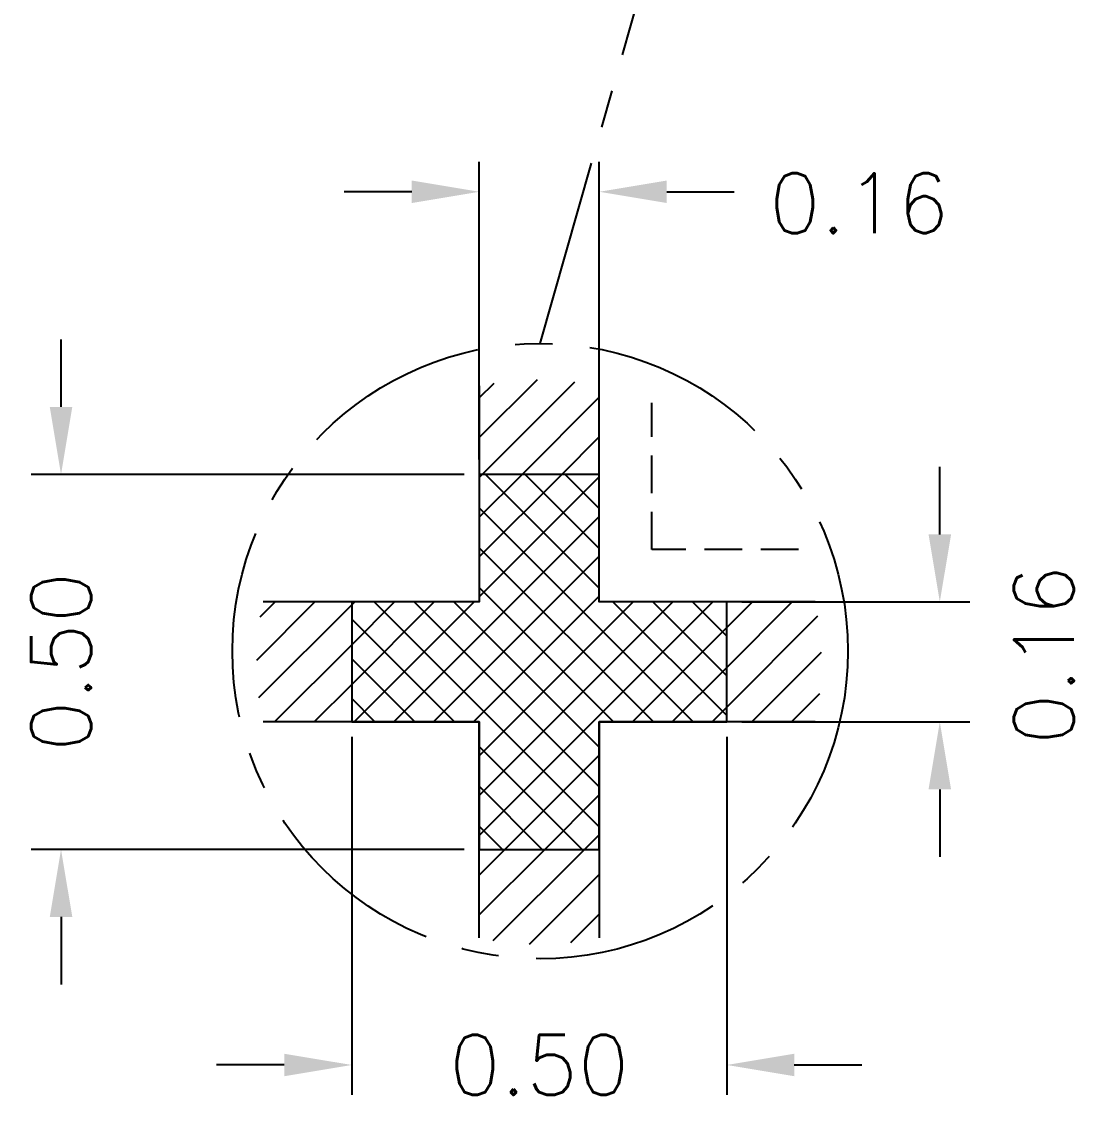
# Model space of a CAD drawing. Extents: x 227 to 481, y -322 to -150.
# Drawn here: x 227.26 to 262.64, y -322.37 to -286.28 of the extents above; entities that cross this region are included whole.
import ezdxf

# ---------------------------------------------------------------- set-up
doc = ezdxf.new("R2010")
doc.units = 0
doc.header["$LTSCALE"] = 5
doc.header["$MEASUREMENT"] = 0
doc.linetypes.add('CENTER', pattern=[2, 1.25, -0.25, 0.25, -0.25])
doc.linetypes.add('HIDDEN', pattern=[0.375, 0.25, -0.125])
doc.layers.get('0').update_dxf_attribs({"linetype": 'CONTINUOUS'})
doc.layers.get('DEFPOINTS').update_dxf_attribs({"linetype": 'CONTINUOUS'})
for name, color, linetype in [('CENTER', 1, 'CENTER'), ('DIM', 3, 'CONTINUOUS'), ('Full-metal', 254, 'CONTINUOUS'), ('HIDDEN', 6, 'HIDDEN'), ('Layer1', 4, 'CONTINUOUS')]:
    doc.layers.add(name, color=color, linetype=linetype)
doc.styles.add('ROMANS', font='romans.shx', dxfattribs={"height": 2})
doc.dimstyles.new('DETAIL-Z', dxfattribs={"dimscale": 25, "dimtxt": 0.08, "dimasz": 0.09, "dimexe": 0.04, "dimexo": 0.02, "dimgap": 0.04, "dimtad": 0, "dimdec": 3, "dimlfac": 0.02, "dimzin": 0, "dimdsep": 46, "dimtxsty": 'ROMANS', "dimcen": 0.04, "dimadec": 0, "dimazin": 0, "dimtfac": 1, "dimtdec": 3, "dimtofl": 0, "dimtmove": 2, "dimatfit": 3, "dimfxl": 1, "dimtolj": 1, "dimtzin": 0, "dimarcsym": 0})

# ---------------------------------------------------------------- blocks, each defined once
blk = doc.blocks.new('*D49')
at = {"layer": 'DEFPOINTS', "color": 0, "transparency": 16777216}
for p in [(441.216, 152.276), (437.216, 142.855), (441.216, 142.855)]:
    blk.add_point(p, dxfattribs=at)
at = {"layer": 'DIM', "color": 0, "lineweight": -2, "transparency": 16777216}
for p, q in [((437.216, 143.355), (437.216, 153.276)), ((441.216, 143.355), (441.216, 153.276)), ((434.966, 152.276), (432.716, 152.276)), ((443.466, 152.276), (445.716, 152.276))]:
    blk.add_line(p, q, dxfattribs=at)
at = {"layer": 'DIM', "color": 0, "transparency": 16777216}
for points in [[(434.966, 152.651), (434.966, 151.901), (437.216, 152.276)], [(443.466, 152.651), (443.466, 151.901), (441.216, 152.276)]]:
    blk.add_solid(points, dxfattribs=at)
at = {"layer": 'DIM', "color": 0, "transparency": 16777216, "insert": (449.875, 151.891), "char_height": 2, "attachment_point": 5, "style": 'ROMANS'}
blk.add_mtext('\\A1;0.16', dxfattribs=at)
blk = doc.blocks.new('*D50')
at = {"layer": 'DEFPOINTS', "color": 0, "transparency": 16777216}
for p in [(437.216, 142.855), (423.279, 130.355), (437.216, 130.355)]:
    blk.add_point(p, dxfattribs=at)
at = {"layer": 'DIM', "color": 0, "lineweight": -2, "transparency": 16777216}
for p, q in [((423.279, 145.105), (423.279, 147.355)), ((436.716, 142.855), (422.279, 142.855)), ((436.716, 130.355), (422.279, 130.355)), ((423.279, 128.105), (423.279, 125.855))]:
    blk.add_line(p, q, dxfattribs=at)
at = {"layer": 'DIM', "color": 0, "transparency": 16777216}
for points in [[(422.904, 145.105), (423.654, 145.105), (423.279, 142.855)], [(422.904, 128.105), (423.654, 128.105), (423.279, 130.355)]]:
    blk.add_solid(points, dxfattribs=at)
at = {"layer": 'DIM', "color": 0, "transparency": 16777216, "insert": (423.279, 136.605), "char_height": 2, "attachment_point": 5, "rotation": 90, "style": 'ROMANS'}
blk.add_mtext('\\A1;0.50', dxfattribs=at)
blk = doc.blocks.new('*D51')
at = {"layer": 'DEFPOINTS', "color": 0, "transparency": 16777216}
for p in [(445.466, 138.605), (445.466, 134.605), (452.568, 134.605)]:
    blk.add_point(p, dxfattribs=at)
at = {"layer": 'DIM', "color": 0, "lineweight": -2, "transparency": 16777216}
for p, q in [((452.568, 140.855), (452.568, 143.105)), ((445.966, 138.605), (453.568, 138.605)), ((445.966, 134.605), (453.568, 134.605)), ((452.568, 132.355), (452.568, 130.105))]:
    blk.add_line(p, q, dxfattribs=at)
at = {"layer": 'DIM', "color": 0, "transparency": 16777216}
for points in [[(452.193, 140.855), (452.943, 140.855), (452.568, 138.605)], [(452.193, 132.355), (452.943, 132.355), (452.568, 134.605)]]:
    blk.add_solid(points, dxfattribs=at)
at = {"layer": 'DIM', "color": 0, "transparency": 16777216, "insert": (456.039, 136.833), "char_height": 2, "attachment_point": 5, "rotation": 90, "style": 'ROMANS'}
blk.add_mtext('\\A1;0.16', dxfattribs=at)
blk = doc.blocks.new('*D52')
at = {"layer": 'DEFPOINTS', "color": 0, "transparency": 16777216}
for p in [(432.966, 134.605), (445.466, 134.605), (445.466, 123.167)]:
    blk.add_point(p, dxfattribs=at)
at = {"layer": 'DIM', "color": 0, "lineweight": -2, "transparency": 16777216}
for p, q in [((432.966, 134.105), (432.966, 122.167)), ((445.466, 134.105), (445.466, 122.167)), ((430.716, 123.167), (428.466, 123.167)), ((447.716, 123.167), (449.966, 123.167))]:
    blk.add_line(p, q, dxfattribs=at)
at = {"layer": 'DIM', "color": 0, "transparency": 16777216}
for points in [[(430.716, 123.542), (430.716, 122.792), (432.966, 123.167)], [(447.716, 123.542), (447.716, 122.792), (445.466, 123.167)]]:
    blk.add_solid(points, dxfattribs=at)
at = {"layer": 'DIM', "color": 0, "transparency": 16777216, "insert": (439.216, 123.167), "char_height": 2, "attachment_point": 5, "style": 'ROMANS'}
blk.add_mtext('\\A1;0.50', dxfattribs=at)

msp = doc.modelspace()

# ---------------------------------------------------------------- hatches: boundary and pattern name
at = {"layer": 'Full-metal'}
h = msp.add_hatch(dxfattribs=at)
h.set_pattern_fill('ANSI37', color=256, scale=7.5, angle=90, style=0)
h.set_pattern_definition([(135, (96.818, -278.77855), (-0.6629126, -0.6629126), []), (225, (96.818, -278.77855), (0.6629126, -0.6629126), [])])
h.paths.add_polyline_path([(246.5044, -301.3706), (242.5044, -301.3706), (242.5044, -305.6206), (238.2544, -305.6206), (238.2544, -309.6206), (242.5044, -309.6206), (242.5044, -313.8706), (246.5044, -313.8706), (246.5044, -309.6206), (250.7544, -309.6206), (250.7544, -305.6206), (246.5044, -305.6206)])
at = {"layer": 'Layer1'}
h = msp.add_hatch(dxfattribs=at)
h.set_pattern_fill('ANSI31', color=256, scale=7.5, style=0)
h.set_pattern_definition([(45, (96.818, -278.77855), (-0.6629126, 0.6629126), [])])
h.paths.add_polyline_path([(246.5044, -298.4193, 0.1074258), (242.5044, -298.4193), (242.5044, -301.3706), (246.5044, -301.3706)])
h.paths.add_polyline_path([(238.2544, -305.6206), (235.3031, -305.6206, 0.0535588), (235.0882, -307.6206, 0.0535588), (235.3031, -309.6206), (238.2544, -309.6206)])
h.paths.add_polyline_path([(246.5044, -313.8706), (242.5044, -313.8706), (242.5044, -316.822, 0.1074258), (246.5044, -316.822)])
h.paths.add_polyline_path([(253.7057, -305.6206), (250.7544, -305.6206), (250.7544, -309.6206), (253.7057, -309.6206, 0.0535588), (253.9206, -307.6206, 0.0535588)])

# ---------------------------------------------------------------- linework, layer by layer
for p, q in [((242.5044, -298.4193), (242.5044, -305.6206)), ((246.5044, -305.6206), (246.5044, -298.4193)), ((242.5044, -305.6206), (235.3031, -305.6206)), ((253.7057, -305.6206), (246.5044, -305.6206)), ((242.5044, -309.6206), (235.3031, -309.6206)), ((242.5044, -316.822), (242.5044, -309.6206)), ((253.7057, -309.6206), (246.5044, -309.6206)), ((246.5044, -309.6206), (246.5044, -316.822))]:
    msp.add_line(p, q)
msp.add_lwpolyline([(250.7544, -305.6206), (246.5044, -305.6206), (246.5044, -301.3706), (242.5044, -301.3706), (242.5044, -305.6206), (238.2544, -305.6206), (238.2544, -309.6206), (242.5044, -309.6206), (242.5044, -313.8706), (246.5044, -313.8706), (246.5044, -309.6206), (250.7544, -309.6206)], close=True)
at = {"layer": 'CENTER'}
msp.add_line((244.5352, -297.0032), (256.0708, -256.5385), dxfattribs=at)
msp.add_circle((244.5352, -307.2601), 10.2569, dxfattribs=at)
at = {"layer": 'HIDDEN', "color": 6, "linetype": 'HIDDEN'}
msp.add_lwpolyline([(253.1417, -303.8706), (248.2544, -303.8706), (248.2544, -298.9834)], dxfattribs=at)

# ---------------------------------------------------------------- dimensions: what is measured, and where the dimension line sits
at = {"layer": 'DIM'}
dim = msp.add_linear_dim(base=(246.5044, -291.9497), p1=(242.5044, -301.3706), p2=(246.5044, -301.3706), text='0.16', dimstyle='DETAIL-Z', override={"dimdec": 2}, dxfattribs=at)
dim.commit()
dim.dimension.update_dxf_attribs({"geometry": '*D49', "text_midpoint": (255.1634, -292.3347), "dimtype": 128, "insert": (-194.7117, -444.2256)})
dim = msp.add_linear_dim(base=(228.5676, -313.8706), p1=(242.5044, -301.3706), p2=(242.5044, -313.8706), angle=90, text='0.50', dimstyle='DETAIL-Z', override={"dimdec": 2}, dxfattribs=at)
dim.commit()
dim.dimension.update_dxf_attribs({"geometry": '*D50', "text_midpoint": (228.5676, -307.6206), "insert": (-194.7117, -444.2256)})
dim = msp.add_linear_dim(base=(257.8566, -309.6206), p1=(250.7544, -305.6206), p2=(250.7544, -309.6206), angle=90, text='0.16', dimstyle='DETAIL-Z', override={"dimdec": 2}, dxfattribs=at)
dim.commit()
dim.dimension.update_dxf_attribs({"geometry": '*D51', "text_midpoint": (261.327, -307.3925), "dimtype": 128, "insert": (-194.7117, -444.2256)})
dim = msp.add_linear_dim(base=(250.7544, -321.0587), p1=(238.2544, -309.6206), p2=(250.7544, -309.6206), text='0.50', dimstyle='DETAIL-Z', override={"dimdec": 2}, dxfattribs=at)
dim.commit()
dim.dimension.update_dxf_attribs({"geometry": '*D52', "text_midpoint": (244.5044, -321.0587), "insert": (-194.7117, -444.2256)})

doc.saveas('drawing.dxf')
